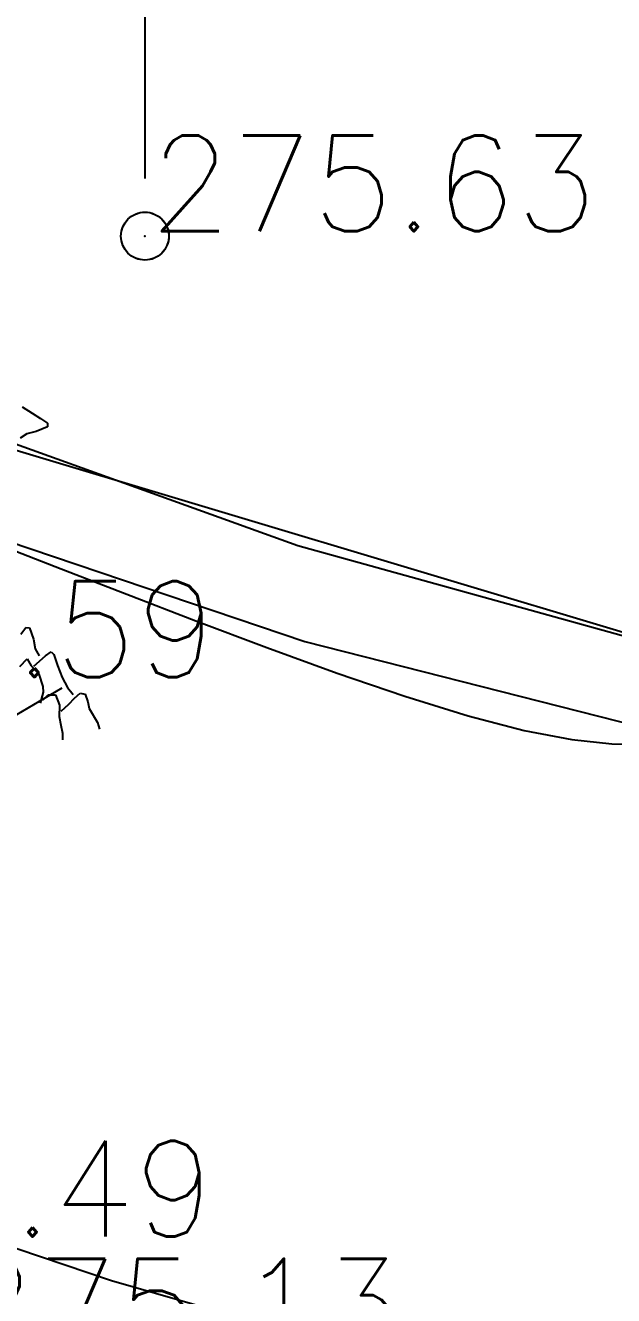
# Model space of a CAD drawing. Header units: millimetres. Extents: x 524954 to 526204, y 9523489 to 9524010.
# Drawn here: x 525445.9 to 525452.04, y 9523635.24 to 9523648.49 of the extents above; entities that cross this region are included whole.
import ezdxf

# ---------------------------------------------------------------- set-up
doc = ezdxf.new("R2010")
doc.units = ezdxf.units.MM
doc.header["$PDMODE"] = 32
doc.header["$PDSIZE"] = 0.5
doc.linetypes.add('ACAD_ISO12W100', pattern=[21, 12, -3, 0, -3, 0, -3])
doc.linetypes.add('CACHE2', pattern=[4.7625, 3.175, -1.5875])
for name, color, linetype in [('Arbre', 34, 'ACAD_ISO12W100'), ('CN_05_00', 6, 'Continuous'), ('PLUME_1', 7, 'Continuous'), ('PLUME_3', 4, 'Continuous'), ('PLUME_5', 6, 'Continuous'), ('Réseau_Electrique', 1, 'CACHE2'), ('TopoAlt', 3, 'Continuous'), ('TOPOJIS', 7, 'Continuous')]:
    doc.layers.add(name, color=color, linetype=linetype)
doc.styles.add('Simplex 1.0', font='Simplex.shx', dxfattribs={"width": 0.99, "height": 1})

# ---------------------------------------------------------------- blocks, each defined once
blk = doc.blocks.new('TCPOINT M')
at = {"color": 0}
blk.add_point((0, 0), dxfattribs=at)
at = {"layer": 'TopoAlt', "style": 'Simplex 1.0', "width": 0.99}
blk.add_attdef('ALT', (0.15, 0.15), '', height=1, dxfattribs=at)
blk = doc.blocks.new('e004')
at = {"color": 0}
blk.add_line((0, 3.777478), (0, 0.25), dxfattribs=at)
for points in [[(-1.096503, 3.137365), (-1.096503, 3.412949), (1.096503, 4.142007), (1.096503, 4.417591)], [(-1.096503, 2.861781), (-1.096503, 3.137365), (1.096503, 3.866423), (1.096503, 4.142007)]]:
    blk.add_lwpolyline(points, dxfattribs=at)
blk.add_circle((0, 0), 0.25, dxfattribs=at)
blk = doc.blocks.new('v088')
at = {"color": 3, "linetype": 'Continuous'}
for p, q in [((2.701, 8.703), (2.805, 8.64)), ((2.805, 8.64), (2.893, 8.584)), ((2.964, 8.496), (2.848, 8.446)), ((2.893, 8.584), (2.966, 8.534)), ((2.966, 8.534), (2.964, 8.496)), ((2.749, 8.424), (2.679, 8.378)), ((2.848, 8.446), (2.749, 8.424)), ((2.685, 6.334), (2.739, 6.404)), ((2.739, 6.404), (2.777, 6.4)), ((2.777, 6.4), (2.82, 6.28)), ((2.82, 6.28), (2.835, 6.18)), ((2.823, 6), (2.943, 6.107)), ((2.835, 6.18), (2.877, 6.107)), ((2.943, 6.107), (3.004, 6.15)), ((3.004, 6.15), (3.031, 6.123)), ((3.031, 6.123), (3.07, 6.007)), ((2.677, 5.996), (2.754, 6.077)), ((2.754, 6.077), (2.793, 6.004)), ((2.793, 6.004), (2.873, 5.915)), ((3.07, 6.007), (3.116, 5.88)), ((2.873, 5.915), (2.916, 5.788)), ((3.116, 5.88), (3.173, 5.777)), ((2.92, 5.727), (2.889, 5.615)), ((2.916, 5.788), (2.92, 5.727)), ((2.92, 5.65), (2.973, 5.7)), ((2.973, 5.7), (3.047, 5.7)), ((3.047, 5.7), (3.089, 5.592)), ((3.173, 5.777), (3.231, 5.703)), ((3.247, 5.665), (3.304, 5.719)), ((3.304, 5.719), (3.358, 5.707)), ((3.358, 5.707), (3.385, 5.627)), ((3.089, 5.592), (3.085, 5.473)), ((3.108, 5.53), (3.189, 5.603)), ((3.189, 5.603), (3.247, 5.665)), ((3.385, 5.627), (3.4, 5.557)), ((3.085, 5.473), (3.104, 5.384)), ((3.4, 5.557), (3.485, 5.411)), ((3.104, 5.384), (3.12, 5.3)), ((3.12, 5.3), (3.12, 5.23)), ((3.485, 5.411), (3.508, 5.342))]:
    blk.add_line(p, q, dxfattribs=at)
at = {"linetype": 'Continuous'}
blk.add_line((2.646, 5.496), (3.119, 5.774), dxfattribs=at)

msp = doc.modelspace()

# ---------------------------------------------------------------- linework, layer by layer
at = {"layer": 'CN_05_00', "elevation": 275, "flags": 128}
msp.add_lwpolyline([(525445.655, 9523643.059), (525446.274, 9523642.819), (525446.956, 9523642.554), (525447.677, 9523642.275), (525448.417, 9523641.996), (525449.152, 9523641.73), (525449.86, 9523641.488), (525450.519, 9523641.284), (525451.105, 9523641.131), (525451.603, 9523641.036), (525452.021, 9523640.993), (525452.373, 9523640.987)], dxfattribs=at)
at = {"layer": 'PLUME_1'}
msp.add_lwpolyline([(525200.32, 9523770.31), (525203.883, 9523769.567), (525225.021, 9523761.585), (525244.771, 9523751.997), (525251.046, 9523748.445), (525396.484, 9523665.312), (525416.271, 9523655.226), (525436.946, 9523646.708), (525458.473, 9523640.258), (525480.389, 9523635.341)], dxfattribs=at)
at = {"layer": 'PLUME_3'}
for points in [[(525468.129, 9523638.456), (525458.436, 9523640.757), (525455.906, 9523641.073), (525448.743, 9523643.057), (525439.476, 9523646.391), (525434.343, 9523648.022), (525430.208, 9523649.726), (525420.905, 9523653.558), (525414.167, 9523656.576), (525411.565, 9523657.89), (525402.723, 9523662.258)], [(525402.297, 9523661.224), (525411.139, 9523656.856), (525415.809, 9523654.69), (525420.479, 9523652.525), (525429.783, 9523648.692), (525436.982, 9523646.209), (525439.05, 9523645.358), (525448.816, 9523642.06), (525458.01, 9523639.723), (525458.01, 9523639.723), (525468.202, 9523637.459)]]:
    msp.add_lwpolyline(points, dxfattribs=at)
at = {"layer": 'PLUME_5'}
msp.add_lwpolyline([(525381.451, 9523665.217), (525390.329, 9523660.351), (525392.469, 9523658.502), (525399.243, 9523654.985), (525408.085, 9523650.617), (525413.29, 9523647.989), (525417.425, 9523646.286), (525427.227, 9523642.489), (525434.463, 9523639.508), (525437.03, 9523638.693), (525446.796, 9523635.395), (525456.525, 9523632.596), (525456.525, 9523632.596), (525466.717, 9523630.332)], dxfattribs=at)

# ---------------------------------------------------------------- block references
at = {"layer": 'Arbre'}
msp.add_blockref('v088', (525443.165, 9523635.803), dxfattribs=at)
at = {"layer": 'Réseau_Electrique'}
msp.add_blockref('e004', (525447.146, 9523646.288), dxfattribs=at)
at = {"layer": 'TOPOJIS'}
ref = msp.add_blockref('TCPOINT M', (525447.146, 9523646.288, 275.63), dxfattribs=at)
ref.add_attrib('ALT', '275.63', (525447.196, 9523646.338, 275.63), dxfattribs={"layer": 'TopoAlt', "height": 1, "style": 'Simplex 1.0', "width": 0.99})
ref = msp.add_blockref('TCPOINT M', (525443.185, 9523641.638, 274.59), dxfattribs=at)
ref.add_attrib('ALT', '274.59', (525443.235, 9523641.688, 274.59), dxfattribs={"layer": 'TopoAlt', "height": 1, "style": 'Simplex 1.0', "width": 0.99})
ref = msp.add_blockref('TCPOINT M', (525443.165, 9523635.803, 274.49), dxfattribs=at)
ref.add_attrib('ALT', '274.49', (525443.215, 9523635.853, 274.49), dxfattribs={"layer": 'TopoAlt', "height": 1, "style": 'Simplex 1.0', "width": 0.99})
ref = msp.add_blockref('TCPOINT M', (525445.11, 9523634.572, 275.13), dxfattribs=at)
ref.add_attrib('ALT', '275.13', (525445.16, 9523634.622, 275.13), dxfattribs={"layer": 'TopoAlt', "height": 1, "style": 'Simplex 1.0', "width": 0.99})

doc.saveas('drawing.dxf')
